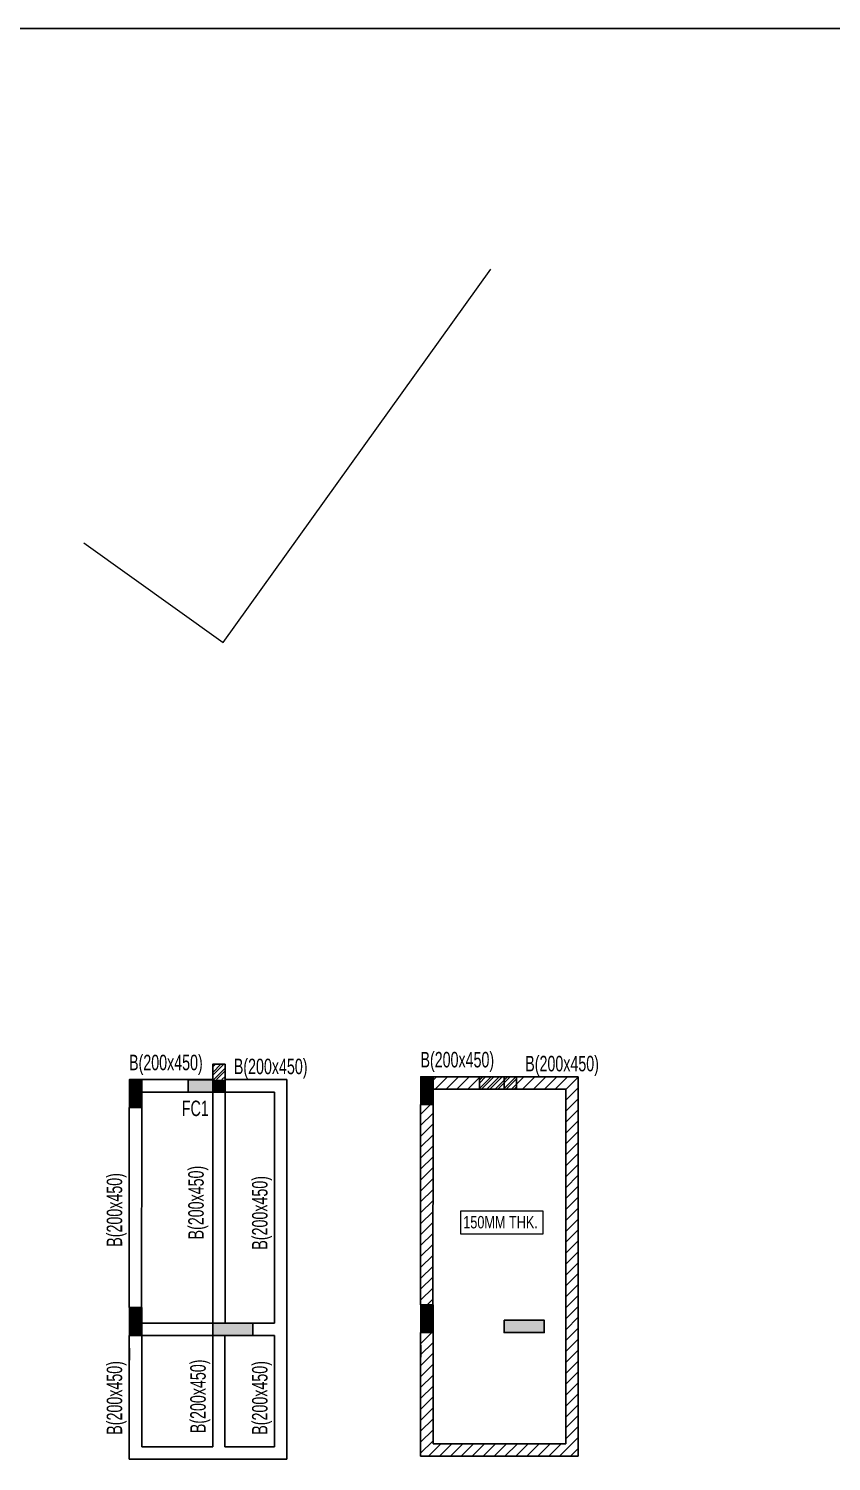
# Model space of a CAD drawing. Header units: millimetres. Extents: x 1798 to 243113, y 1193 to 150435.
# Drawn here: x 207941 to 220932, y 127248 to 150435 of the extents above; entities that cross this region are included whole.
import ezdxf

# ---------------------------------------------------------------- set-up
doc = ezdxf.new("R2010")
doc.units = ezdxf.units.MM
for name, color, linetype, lineweight in [('A-OPNG-WNDW', 4, 'Continuous', 20), ('S - BEAM TXT', 30, 'Continuous', 13), ('S - SLAB TXT', 2, 'Continuous', 13)]:
    doc.layers.add(name, color=color, linetype=linetype, lineweight=lineweight)
for name, color, linetype in [('A-STAIRCASE', 32, 'Continuous'), ('A-WALL-PATT', 7, 'Continuous'), ('beam', 4, 'Continuous'), ('column', 5, 'Continuous')]:
    doc.layers.add(name, color=color, linetype=linetype)
doc.styles.add('S - GRID TXT', font='ARIALNB.TTF')
doc.styles.add('SOBHA', font='swisscl.ttf')
pattern_1 = [(225, (99885.98, 155639.65), (66.29126, -66.29126), []), (225, (99841.79, 155639.65), (66.29126, -66.29126), [])]
pattern_2 = [(315, (99885.98159, 155639.64627), (0.08838834765, 0.08838834765), [])]

msp = doc.modelspace()

# ---------------------------------------------------------------- hatches: boundary and pattern name
at = {"transparency": 33554559}
h = msp.add_hatch(color=8, dxfattribs=at)
h.dxf.hatch_style = 1
h.paths.add_polyline_path([(210520.8, 133424.6), (210920.8, 133424.6), (210920.8, 133224.7), (210520.8, 133224.7)])
h = msp.add_hatch(color=8, dxfattribs=at)
h.dxf.hatch_style = 1
h.paths.add_polyline_path([(211120.8, 133425.1), (210920.8, 133425.1), (210920.8, 133225.1), (211120.8, 133225.1)])
at = {"layer": 'A-WALL-PATT', "ltscale": 25}
h = msp.add_hatch(dxfattribs=at)
h.set_pattern_fill('ANSI32', color=8, scale=250, angle=180)
h.set_pattern_definition([(225, (123772.29, 143930.76), (66.29126, -66.29126), []), (225, (123728.09, 143930.76), (66.29126, -66.29126), [])])
h.paths.add_polyline_path([(211120.8, 133425.1), (211120.8, 133675.1), (210920.8, 133675.1), (210920.8, 133425.1)])
at = {"layer": 'A-WALL-PATT'}
h = msp.add_hatch(dxfattribs=at)
h.set_pattern_fill('ANSI31', color=8, angle=-90)
h.set_pattern_definition([(315, (220276.95691, 217738.22069), (0.08838834765, 0.08838834765), [])])
h.paths.add_polyline_path([(209770.8, 133425.1), (209570.8, 133425.1), (209570.8, 132975.1), (209770.8, 132975.1)])
h = msp.add_hatch(dxfattribs=at)
h.set_pattern_fill('ANSI31', color=8, scale=1000)
h.set_pattern_definition([(45, (99885.98, 155639.65), (-88.38835, 88.38835), [])])
h.paths.add_polyline_path([(216837.3, 133471.2), (215837.1, 133471.2), (215837.1, 133271.2), (216637.3, 133271.2), (216637.3, 129531.2), (216637.3, 129331.2), (216637.3, 127531.2), (214487.3, 127531.2), (214487.3, 129331.2), (214285.3, 129331.2), (214285.3, 127331.2), (216837.3, 127331.2)])
h.paths.add_polyline_path([(215237.1, 133470.7), (214487.2, 133471.2), (214487.2, 133270.8), (215237.1, 133270.8)])
h.paths.add_polyline_path([(214487.2, 133021.2), (214285.3, 133021.2), (214285.3, 129781.2), (214485.3, 129781.2)])
h = msp.add_hatch(dxfattribs=at)
h.set_pattern_fill('ANSI31', color=8, angle=-90)
h.set_pattern_definition(pattern_2)
h.paths.add_polyline_path([(214487.2, 133471.2), (214287.2, 133471.2), (214287.2, 133021.2), (214487.2, 133021.2)])
at = {"layer": 'A-WALL-PATT', "ltscale": 25}
h = msp.add_hatch(dxfattribs=at)
h.set_pattern_fill('ANSI32', color=8, scale=250, angle=180)
h.set_pattern_definition(pattern_1)
h.paths.add_polyline_path([(215237.1, 133470.7), (215637.1, 133470.7), (215637.1, 133270.8), (215237.1, 133270.8)])
h = msp.add_hatch(dxfattribs=at)
h.set_pattern_fill('ANSI32', color=8, scale=250, angle=180)
h.set_pattern_definition(pattern_1)
h.paths.add_polyline_path([(215837.1, 133471.2), (215637.1, 133471.2), (215637.1, 133271.2), (215837.1, 133271.2)])
at = {"layer": 'A-WALL-PATT'}
h = msp.add_hatch(dxfattribs=at)
h.set_pattern_fill('ANSI31', color=8, angle=90)
h.set_pattern_definition([(135, (195124.68001, 44971.37212), (-0.08838834765, -0.08838834765), [])])
h.paths.add_polyline_path([(209570.8, 129285.1), (209770.8, 129285.1), (209770.8, 129735.1), (209570.8, 129735.1)])
h = msp.add_hatch(dxfattribs=at)
h.set_pattern_fill('ANSI31', color=8, angle=-90)
h.set_pattern_definition(pattern_2)
h.paths.add_polyline_path([(214287.2, 129331.2), (214487.2, 129331.2), (214487.2, 129781.2), (214287.2, 129781.2)])
at = {"layer": 'A-WALL-PATT', "ltscale": 25}
h = msp.add_hatch(color=8, dxfattribs=at)
h.dxf.hatch_style = 1
h.paths.add_polyline_path([(210920.7, 129485.1), (210920.7, 129285.1), (211570.7, 129285.1), (211570.7, 129485.1)])
h = msp.add_hatch(color=8, dxfattribs=at)
h.dxf.hatch_style = 1
h.paths.add_polyline_path([(215637, 129531.2), (215637, 129331.2), (216287, 129331.2), (216287, 129531.2)])

# ---------------------------------------------------------------- linework, layer by layer
at = {"layer": 'A-OPNG-WNDW'}
for p, q in [((211090, 140498.4), (215420.2, 146541)), ((208834.3, 142114.8), (211090, 140498.4))]:
    msp.add_line(p, q, dxfattribs=at)
at = {"layer": 'A-STAIRCASE', "color": 8, "linetype": 'Continuous', "ltscale": 50}
for p, q in [((209569, 129285.1, 47.7), (209570.8, 128885.1, 47.7)), ((214285.3, 129331.2, 47.7), (214287.1, 128931.2, 47.7))]:
    msp.add_line(p, q, dxfattribs=at)
at = {"layer": 'beam', "color": 4}
for p, q in [((209770.8, 133425.1, 47.7), (210920.8, 133425.1, 125126.2)), ((211120.8, 133425.1), (212121, 133425.1)), ((212121, 133425.1), (212121, 127285.1)), ((214487.2, 133471.2, 47.7), (215637.1, 133471.2, 125126.2)), ((215837.1, 133471.2), (216837.3, 133471.2)), ((216837.3, 133471.2), (216837.3, 127331.2)), ((210520.8, 133224.7, 119567.2), (209770.8, 133224.7, 47.7)), ((210920.7, 129485.1, 47.7), (210920.7, 133225.1, 47.7)), ((211120.7, 133225.1, 119567.2), (211120.7, 131385.1, 60766.1)), ((211120.7, 133225.1, 119567.2), (211921, 133225.1)), ((211921, 133225.1), (211921, 129485.1)), ((215237.1, 133270.8, 119567.2), (214487.2, 133270.8, 47.7)), ((215837, 133271.2, 119567.2), (216637.3, 133271.2)), ((216637.3, 133271.2), (216637.3, 129531.2)), ((211120.7, 131385.1, 60766.1), (211120.7, 129485.1, 47.7)), ((209769, 129485.1, 47.7), (210920.7, 129485.1, 47.7)), ((211570.7, 129485.1, 47.7), (211921, 129485.1, 17.3)), ((216637.3, 129531.2, -119510), (216637.3, 127531.2)), ((216637.3, 129531.2, -119510), (216637.3, 129531.2, 17.3)), ((209569, 129285.1, 47.7), (209569, 127285.1)), ((210920.7, 129285.1, 47.7), (209770.8, 129285.1, -51.9)), ((209771, 129285.1), (209771, 127485.1)), ((210920.7, 129285.1, 47.7), (210920.7, 127485.1)), ((211116.8, 129285.1, 47.7), (211116.8, 127485.1)), ((211570.7, 129285.1, 47.7), (211921, 129285.1, 17.3)), ((211921, 129285.1), (211921, 127485.1)), ((214285.3, 129331.2, 47.7), (214285.3, 127331.2)), ((214487.3, 129331.2), (214487.3, 127531.2)), ((216637.3, 129331.2, -119510), (216637.3, 129331.2, 17.3)), ((210920.7, 127485.1), (209771, 127485.1)), ((211921, 127485.1), (211116.8, 127485.1)), ((216837.3, 127331.2), (214285.3, 127331.2)), ((215637, 127531.2), (214487.3, 127531.2)), ((216637.3, 127531.2), (215637, 127531.2)), ((212121, 127285.1), (209569, 127285.1))]:
    msp.add_line(p, q, dxfattribs=at)
at = {"layer": 'beam'}
for p, q in [((209569, 132975.1, 47.7), (209569, 129735.1, 47.7)), ((209770.8, 132975.1, 47.7), (209769, 129735.1, 47.7)), ((214285.3, 133021.2, 47.7), (214285.3, 129781.2, 47.7)), ((214487.2, 133021.2, 47.7), (214485.3, 129781.2, 47.7))]:
    msp.add_line(p, q, dxfattribs=at)
at = {"layer": 'beam', "color": 4}
msp.add_lwpolyline([(243113, 109480.4), (43525, 109480.4), (43525, 150435.4), (243113, 150435.4)], close=True, dxfattribs=at)
at = {"layer": 'column'}
for points, elevation in [([(210920.8, 133225.1), (210920.8, 133675.1), (211120.8, 133675.1), (211120.8, 133225.1)], 119567.2), ([(209770.8, 133425.1), (209770.8, 132975.1), (209570.8, 132975.1), (209570.8, 133425.1)], 47.7), ([(210520.8, 133424.6), (210920.8, 133424.6), (210920.8, 133224.7), (210520.8, 133224.7)], 119567.2), ([(214487.2, 133471.2), (214487.2, 133021.2), (214287.2, 133021.2), (214287.2, 133471.2)], 47.7), ([(215237.1, 133470.7), (215637.1, 133470.7), (215637.1, 133270.8), (215237.1, 133270.8)], 119567.2), ([(215637.1, 133271.2), (215637.1, 133471.2), (215837.1, 133471.2), (215837.1, 133271.2)], 119567.2), ([(209570.8, 129285.1), (209570.8, 129735.1), (209770.8, 129735.1), (209770.8, 129285.1)], 47.7), ([(214287.2, 129331.2), (214287.2, 129781.2), (214487.2, 129781.2), (214487.2, 129331.2)], 47.7), ([(210920.7, 129485.1), (211570.7, 129485.1), (211570.7, 129285.1), (210920.7, 129285.1)], 47.7), ([(215637, 129531.2), (216287, 129531.2), (216287, 129331.2), (215637, 129331.2)], 47.7)]:
    msp.add_lwpolyline(points, close=True, dxfattribs=dict(at, elevation=elevation))
at = {"layer": 'S - SLAB TXT', "color": 9, "elevation": 78.2}
msp.add_lwpolyline([(214929.8, 130930.3), (216268.3, 130930.3), (216268.3, 131294.8), (214929.8, 131294.8)], close=True, dxfattribs=at)

# ---------------------------------------------------------------- texts
at = {"layer": 'S - BEAM TXT', "char_height": 250, "attachment_point": 8, "style": 'S - GRID TXT'}
for s, insert in [('{\\fSwis721 LtCn BT|b0|i0|c0|p34;\\W0.9;B(200x450)}', (210162.4, 133502.7, 38294.8)), ('{\\fSwis721 LtCn BT|b0|i0|c0|p34;\\W0.9;B(200x450)}', (214878.7, 133548.8, 38294.8)), ('{\\fSwis721 LtCn BT|b0|i0|c0|p34;\\W0.9;B(200x450)}', (216574.5, 133485, 38294.8)), ('{\\fSwis721 LtCn BT|b0|i0|c0|p34;\\W0.9;B(200x450)}', (211858.1, 133438.9, 38294.8)), ('{\\fSwis721 LtCn BT|b0|i0|c0|p34;\\W0.9;FC1}', (210638, 132832.5, 2041.3))]:
    msp.add_mtext(s, dxfattribs=dict(at, insert=insert))
at = {"layer": 'S - BEAM TXT', "char_height": 250, "attachment_point": 8, "rotation": 90, "style": 'S - GRID TXT'}
for insert in [(210849.2, 131435, 29177.1), (209530, 131316.6, 47.7), (211882, 131269.3, 22), (209530, 128274.1, 47.7), (210881.7, 128299.3, 45.9), (211882, 128274.1, 22)]:
    msp.add_mtext('{\\fSwis721 LtCn BT|b0|i0|c0|p34;\\W0.9;B(200x450)}', dxfattribs=dict(at, insert=insert))
at = {"layer": 'S - SLAB TXT', "linetype": 'Continuous', "ltscale": 150000, "insert": (214975, 131218.4, 78.2), "char_height": 200, "width": 1287.966, "attachment_point": 1, "rotation": 0.01072, "style": 'SOBHA'}
msp.add_mtext('150MM THK.', dxfattribs=at)

doc.saveas('drawing.dxf')
